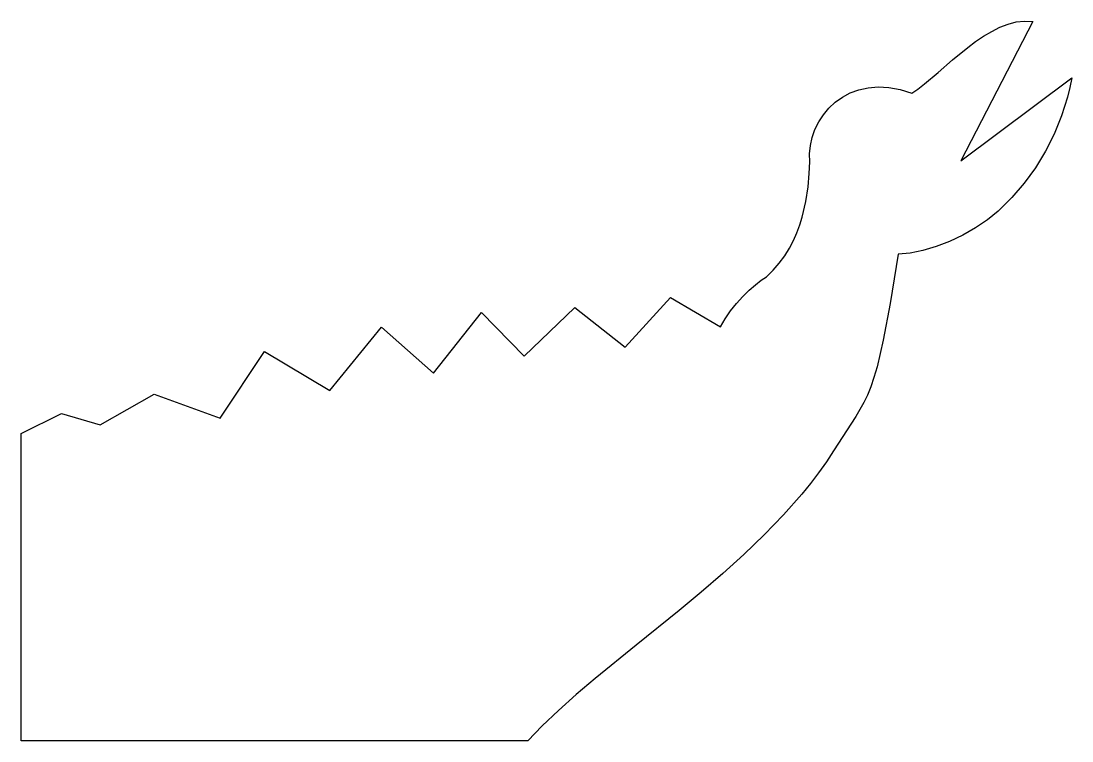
# Model space of a CAD drawing. Extents: x 0 to 206, y 0 to 141.
import ezdxf

# ---------------------------------------------------------------- set-up
doc = ezdxf.new("R2010")
doc.units = 0
doc.layers.add('Layer_1', color=7, linetype='CONTINUOUS')

msp = doc.modelspace()

# ---------------------------------------------------------------- linework, layer by layer
at = {"layer": 'Layer_1', "color": 7}
msp.add_lwpolyline([(197.99037, 140.64486), (183.842128, 113.32512), (205.63177, 129.622141), (205.234627, 127.701973), (204.763254, 125.811959), (203.603754, 122.129501), (202.165188, 118.588992), (200.45947, 115.204654), (198.49851, 111.990707), (196.294224, 108.961379), (193.858526, 106.130893), (191.203329, 103.513468), (189.092988, 101.783479), (186.757649, 100.197551), (184.261281, 98.779427), (181.667851, 97.552853), (179.041332, 96.541573), (176.445693, 95.769339), (173.944896, 95.259891), (171.602919, 95.03698), (170.01843, 85.429324), (168.678349, 78.255084), (167.461232, 72.983396), (166.860831, 70.895116), (166.245627, 69.083403), (165.600444, 67.481896), (164.91009, 66.024243), (163.333171, 63.275061), (158.969393, 56.583187), (157.542423, 54.419737), (156.025133, 52.2871), (154.423687, 50.184694), (152.74426, 48.111946), (149.176134, 44.053097), (145.370106, 40.105932), (141.37553, 36.26582), (137.241762, 32.528138), (133.018157, 28.888263), (128.754071, 25.34155), (120.301867, 18.509188), (112.279991, 11.994008), (108.553811, 8.8438), (105.083277, 5.759023), (101.917743, 2.735047), (99.106567, -0.232784), (-0.132542, -0.178174), (-0.084544, 59.981509), (7.808272, 63.905682), (15.394327, 61.642245), (25.921188, 67.65482), (38.867638, 62.958788), (47.529769, 75.986028), (60.344756, 68.379648), (70.436248, 80.768498), (80.599587, 71.773239), (90.051657, 83.624609), (98.385347, 75.089638), (108.328119, 84.600199), (118.174537, 76.841309), (127.025159, 86.617967), (136.801447, 80.831599), (137.72152, 82.411775), (138.790249, 83.949626), (139.962517, 85.416087), (141.193213, 86.782094), (142.437223, 88.018582), (143.649427, 89.096489), (144.784718, 89.986754), (145.797979, 90.660309), (147.140303, 91.951581), (148.331833, 93.316032), (149.381726, 94.741231), (150.299147, 96.214757), (151.09326, 97.724181), (151.773221, 99.257082), (152.348195, 100.801031), (152.827342, 102.343605), (153.534798, 105.374928), (153.968884, 108.251648), (154.202892, 110.874367), (154.310109, 113.14368), (154.258002, 114.742694), (154.412871, 116.347027), (154.767468, 117.933802), (155.314547, 119.480146), (156.046863, 120.963181), (156.957165, 122.360033), (158.038207, 123.647823), (159.282744, 124.803679), (160.683527, 125.804722), (162.233311, 126.628079), (163.924843, 127.250871), (165.750883, 127.650223), (167.704177, 127.80326), (169.777484, 127.687106), (171.963554, 127.278885), (174.255139, 126.555721), (175.471087, 127.403335), (176.738891, 128.386034), (179.416191, 130.644674), (182.259285, 133.107593), (185.240422, 135.550747), (186.774085, 136.694901), (188.331853, 137.750096), (189.910257, 138.688333), (191.505824, 139.481598), (193.115091, 140.101893), (194.734587, 140.521207), (196.360844, 140.711538), (197.990389, 140.644881)], close=True, dxfattribs=at)

doc.saveas('drawing.dxf')
